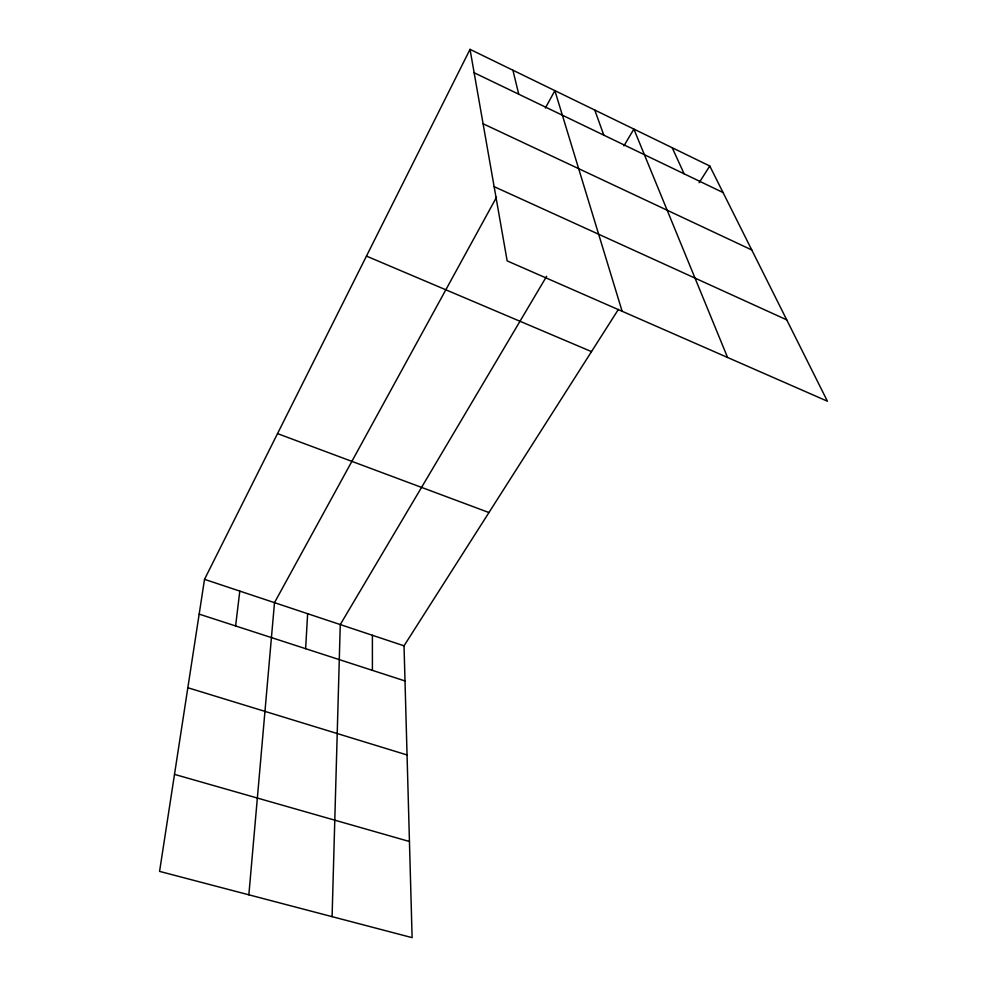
<?xml version="1.0" encoding="UTF-8"?>
<svg xmlns="http://www.w3.org/2000/svg" width="987" height="987" viewBox="0 0 987 987"><rect width="100%" height="100%" fill="white"/><g stroke="black" fill="none" stroke-linecap="round" stroke-linejoin="round"><path stroke-width="1.48" d="M332.088 916.652L340.268 624.574L546.65 276.274M305.637 648.681L307.636 613.704M248.86 894.814L274.497 602.662L496.498 197.264M235.609 625.943L239.792 591.102M470.034 49.35L507.158 260.889L827.427 401.228L709.776 166.013L470.034 49.35L204.519 579.344L159.573 871.385L412.11 937.65L404.028 645.819L618.405 309.387M545.355 108.039L554.879 90.644L622.131 311.275M623.944 145.854L633.876 129.087L727.567 357.467M699.129 182.718L709.776 166.013M174.502 774.376L409.445 841.504M187.838 687.729L407.051 754.956M199.164 614.124L404.991 680.944M204.519 579.344L404.028 645.819M277.532 433.614L488.947 512.549M366.461 256.102L591.497 351.619M494.129 186.654L786.725 319.862M483.099 123.77L751.773 249.97M474.142 72.742L723.039 192.551M672.209 147.729L684.114 173.811M594.779 110.05L603.81 135.157M512.907 70.213L518.743 94.209M372.395 635.27L372.407 670.358"/></g></svg>
